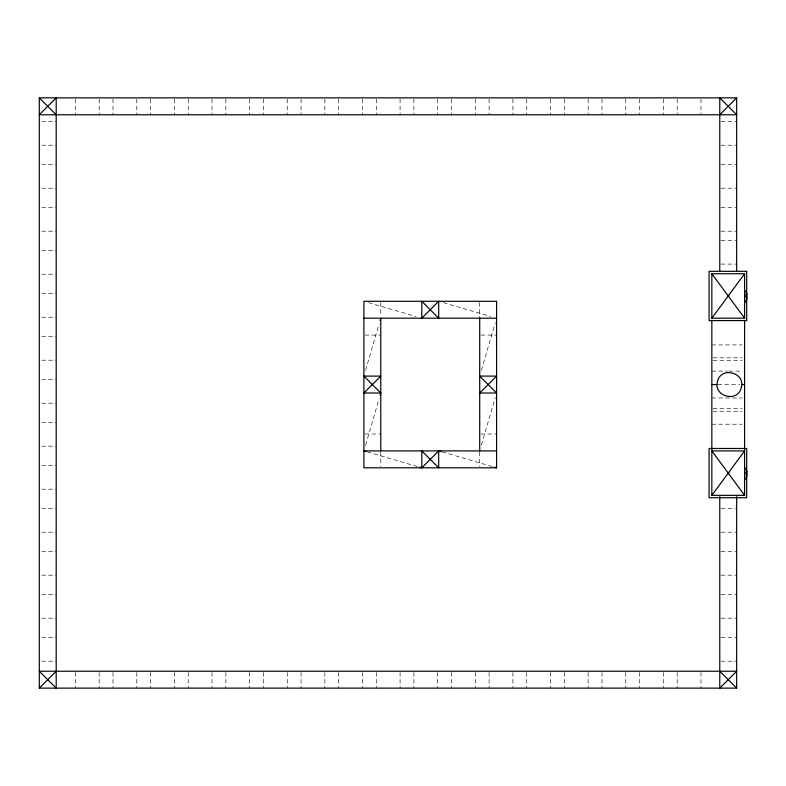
<?xml version="1.0" encoding="UTF-8"?>
<svg xmlns="http://www.w3.org/2000/svg" width="786" height="786" viewBox="0 0 786 786"><rect width="100%" height="100%" fill="white"/><g stroke="black" fill="none" stroke-linecap="round" stroke-linejoin="round"><path stroke-width="0.59" stroke-dasharray="3.93 2.95" d="M365.578 370.314L379.088 323.979M365.578 445.122L379.088 398.787M481.396 370.314L495.249 322.82M481.396 445.122L495.249 397.637M41.717 121.594L56.199 121.594M720.978 121.594L736.669 121.594M41.717 145.223L56.199 145.223M720.978 145.223L736.669 145.223M41.717 164.588L56.199 164.588M720.978 164.588L736.669 164.588M41.717 188.218L56.199 188.218M720.978 188.218L736.669 188.218M41.717 207.592L56.199 207.592M720.978 207.592L736.669 207.592M41.717 231.212L56.199 231.212M720.978 231.212L736.669 231.212M720.978 240.477L736.669 240.477M41.717 250.587L56.199 250.587M720.978 264.096L736.669 264.096M41.717 274.216L56.199 274.216M41.717 293.581L56.199 293.581M41.717 317.21L56.199 317.21M365.087 335.091L380.778 335.091M480.914 335.091L496.605 335.091M41.717 336.585L56.199 336.585M711.841 344.916L742.181 344.916M713.049 357.827L742.181 357.827M41.717 360.214L56.199 360.214M713.049 360.558L742.181 360.558M711.841 371.12L727.61 371.12M728.828 371.12L742.181 371.12M41.717 379.579L56.199 379.579M717.903 384.55L739.754 384.55M711.841 397.981L742.181 397.981M41.717 403.208L56.199 403.208M713.049 408.543L742.181 408.543M713.049 411.245L742.181 411.245M41.717 422.583L56.199 422.583M711.841 424.214L742.181 424.214M365.087 434.01L380.778 434.01M480.914 434.01L496.605 434.01M41.717 446.202L56.199 446.202M41.717 465.577L56.199 465.577M41.717 489.206L56.199 489.206M41.717 508.571L56.199 508.571M720.978 508.571L735.46 508.571M41.717 532.201L56.199 532.201M720.978 532.201L736.669 532.201M41.717 551.576L56.199 551.576M720.978 551.576L736.669 551.576M41.717 575.195L56.199 575.195M720.978 575.195L736.669 575.195M41.717 594.57L56.199 594.57M720.978 594.57L736.669 594.57M41.717 618.199L56.199 618.199M720.978 618.199L736.669 618.199M41.717 637.564L56.199 637.564M720.978 637.564L736.669 637.564M41.717 661.193L56.199 661.193M720.978 661.193L736.669 661.193M443.324 302.639L490.818 316.503M368.516 302.639L416 316.503M442.164 451.921L493.127 466.796M367.357 451.921L418.319 466.796M700.974 99.075L700.974 114.766M700.974 672.443L700.974 688.133M677.198 99.075L677.198 114.766M677.198 672.443L677.198 688.133M663.364 99.075L663.364 114.766M663.364 672.443L663.364 688.133M639.578 99.075L639.578 114.766M639.578 672.443L639.578 688.133M625.754 99.075L625.754 114.766M625.754 672.443L625.754 688.133M601.968 99.075L601.968 114.766M601.968 672.443L601.968 688.133M588.144 99.075L588.144 114.766M588.144 672.443L588.144 688.133M564.358 99.075L564.358 114.766M564.358 672.443L564.358 688.133M550.534 99.075L550.534 114.766M550.534 672.443L550.534 688.133M526.748 99.075L526.748 114.766M526.748 672.443L526.748 688.133M512.914 99.075L512.914 114.766M512.914 672.443L512.914 688.133M489.128 99.075L489.128 114.766M489.128 672.443L489.128 688.133M479.706 302.502L479.706 318.192M479.706 452.117L479.706 466.599M475.304 99.075L475.304 114.766M475.304 672.443L475.304 688.133M451.518 99.075L451.518 114.766M451.518 672.443L451.518 688.133M437.694 99.075L437.694 114.766M437.694 672.443L437.694 688.133M413.908 99.075L413.908 114.766M413.908 672.443L413.908 688.133M400.084 99.075L400.084 114.766M400.084 672.443L400.084 688.133M380.778 302.502L380.778 315.775M380.778 452.117L380.778 466.599M376.298 99.075L376.298 114.766M376.298 672.443L376.298 688.133M362.464 99.075L362.464 114.766M362.464 672.443L362.464 688.133M338.687 99.075L338.687 114.766M338.687 672.443L338.687 688.133M324.854 99.075L324.854 114.766M324.854 672.443L324.854 688.133M301.067 99.075L301.067 114.766M301.067 672.443L301.067 688.133M287.244 99.075L287.244 114.766M287.244 672.443L287.244 688.133M263.457 99.075L263.457 114.766M263.457 672.443L263.457 688.133M249.634 99.075L249.634 114.766M249.634 672.443L249.634 688.133M225.847 99.075L225.847 114.766M225.847 672.443L225.847 688.133M212.024 99.075L212.024 114.766M212.024 672.443L212.024 688.133M188.237 99.075L188.237 114.766M188.237 672.443L188.237 688.133M174.404 99.075L174.404 114.766M174.404 672.443L174.404 688.133M150.617 99.075L150.617 114.766M150.617 672.443L150.617 688.133M136.793 99.075L136.793 114.766M136.793 672.443L136.793 688.133M113.007 99.075L113.007 114.766M113.007 672.443L113.007 688.133M99.183 99.075L99.183 114.766M99.183 672.443L99.183 688.133M75.397 99.075L75.397 114.766M75.397 672.443L75.397 688.133"/><path stroke-width="1.18" d="M746.307 302.266L746.651 296.509L746.101 296.509M746.307 479.431L746.651 473.673L746.101 473.673M746.307 302.394L746.651 296.853L746.101 296.853M746.307 302.472L746.651 297.059L746.101 297.059M380.11 320.511L380.778 318.192L380.778 450.909M380.11 395.319L380.778 393L363.889 376.101L380.778 376.101L363.889 393L380.778 393M711.841 318.192L744.607 273.754L711.841 273.754L711.841 318.192L744.607 318.192L744.607 273.754M711.841 495.347L744.607 450.909L711.841 450.909L711.841 495.347L744.607 495.347L744.607 450.909M736.669 271.308L736.669 97.867L39.3 97.867L39.3 688.133L56.199 671.234M719.77 114.766L736.669 97.867M419.478 467.13L421.797 467.808L438.696 450.909L441.005 451.586M746.101 294.829L746.651 294.829L746.278 290.653L746.651 295.064L746.101 295.064M746.101 295.398L746.651 295.398L746.278 290.84M363.889 318.192L496.605 318.192M711.841 384.55L716.694 384.55M742.181 384.55L744.607 384.55M496.605 450.909L363.889 450.909L366.197 451.586M496.605 467.808L363.889 467.808L363.889 301.293L496.605 301.293L496.605 467.808L494.286 467.13M746.101 471.993L746.651 471.993L746.278 467.817M746.101 472.229L746.651 472.229L746.278 467.896M746.101 472.553L746.651 472.553L746.278 468.004M746.101 474.017L746.651 474.017L746.307 479.558L746.651 474.213L746.101 474.213M39.3 688.133L736.669 688.133L736.669 496.575M719.77 671.234L736.669 688.133M39.3 97.867L56.199 114.766M711.841 273.754L744.607 318.192M711.841 450.909L744.607 495.347M744.607 320.59L744.607 449.71M719.77 271.308L719.77 97.867L736.669 114.766L39.3 114.766L56.199 97.867L56.199 688.133L39.3 671.234L736.669 671.234L719.77 688.133L719.77 496.575M711.841 320.59L711.841 449.71M479.706 318.192L479.706 450.909M438.696 450.909L438.696 467.808L421.797 450.909L421.797 467.808M717.52 381.367C712.863 396.458 737.749 403.13 741.257 387.734C745.914 372.643 721.027 365.971 717.52 381.367M438.696 301.293L421.797 318.192L421.797 301.293L438.696 318.192L438.696 301.293M496.605 376.101L479.706 393L496.605 393L479.706 376.101L496.605 376.101M746.7 271.327L709.07 271.327L709.07 320.57L746.7 320.57L746.7 271.327M728.602 295.457L727.846 295.457L727.846 296.479L728.602 296.479L728.602 295.457M746.7 448.482L709.07 448.482L709.07 497.725L746.7 497.725L746.7 448.482M728.602 472.622L727.846 472.622L727.846 473.644L728.602 473.644L728.602 472.622"/></g></svg>
